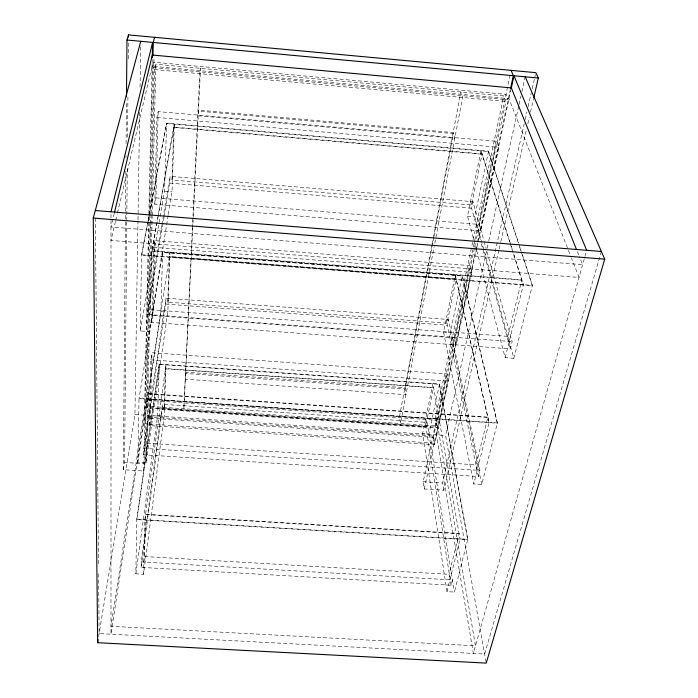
<?xml version="1.0" encoding="UTF-8"?>
<svg xmlns="http://www.w3.org/2000/svg" width="698" height="698" viewBox="0 0 698 698"><rect width="100%" height="100%" fill="white"/><g stroke="black" fill="none" stroke-linecap="round" stroke-linejoin="round"><path stroke-width="0.52" stroke-dasharray="3.49 2.62" d="M149.389 216.493L143.727 471.028L123.354 469.719L125.457 219.975M125.466 218.884L125.518 212.34M125.527 211.25L125.867 170.905M125.972 157.818L125.989 155.637M126.094 143.64L126.443 102.196M123.354 469.719L124.567 462.46L126.766 222.025M126.774 220.934L127.272 166.543M127.542 137.166L127.926 95.827M128.266 58.833L128.423 41.426M98.636 636.611L134.932 414.516L137.968 220.838M137.986 219.748L139.67 112.029M140.062 87.006L140.699 46.749M144.835 520.054L166.002 364.6L164.213 415.999L143.544 574.28L135.831 573.835L136.825 519.277L159.231 364.12L439.461 384.048L467.791 539.397L454.398 592.052L446.999 591.634L422.622 433.502L432.935 383.586L460.043 539.214M147.714 399.204L169.902 252.746L167.852 311.561L146.196 462.826L137.855 462.285L139.015 398.261L497.412 422.918L481.751 484.491L473.776 483.976L443.562 332.143L455.323 275.169L489.106 422.342L473.776 483.976M168.183 215.438L149.32 331.602L140.237 330.939L141.624 254.753L147.915 221.589M141.24 561.925L452.426 579.968L451.109 585.238L141.127 567.378L141.24 561.925L162.416 404.29L427.071 422.412L454.398 592.052M143.596 454.738L143.736 448.36L165.967 298.177L448.465 319.51L479.892 470.373L478.348 476.525L143.596 454.738L165.766 304.075L165.967 298.177M148.665 222.243L144.442 415.153L110.991 634.203L110.991 211.799M148.691 221.153L148.831 214.609M148.857 213.518L152.199 60.927M149.416 215.412L152.914 58.152M150.244 224.433L144.774 463.769L124.567 462.46M150.271 223.343L150.419 216.816M150.445 215.726L154.075 56.896M474.404 248.27L436.285 425.981L146.763 406.21L151.23 214.478M151.257 213.396L154.598 69.599L155.828 64.26L503.781 95.905L505.902 101.419L476.228 239.754M143.544 574.28L144.844 519.766M146.196 462.826L152.199 216.485M152.225 215.394L155.828 64.26M143.84 562.073L144.565 556.533L145.594 514.286L459.153 533.464L449.058 574.306L449.94 579.82M146.536 448.544L147.313 443.195L148.508 393.637L487.911 417.099L476.106 464.851L477.205 470.199M149.721 314.658L150.55 309.676L151.972 250.722L521.834 279.793L507.856 336.366L509.243 341.392M149.206 425.571L150.855 359.871L151.963 352.734L446.982 373.927L448.369 381.099L434.627 444.705L149.206 425.571L150.279 418.198L151.963 352.734M154.851 240.67L153.691 247.284L151.798 322.441L152.923 315.47L154.851 240.67L470.173 265.659L471.865 272.36L456.187 344.925L454.703 337.893L470.173 265.659M154.782 204.27L156.963 117.447L158.176 111.601L496.81 141.336L498.878 147.339L480.826 230.898L154.782 204.27L155.959 197.892L158.176 111.601M135.831 573.835L157.661 415.554L159.231 364.12M137.855 462.285L160.854 311.038L162.66 252.179L462.294 275.719L497.412 422.918M140.237 330.939L164.519 191.156L166.604 123.153L488.539 151.187L518.57 243.035M141.127 567.378L162.241 409.447L162.416 404.29M164.248 216.258L169.806 183.138L170.033 176.341L472.974 201.67L483.793 240.304M164.082 408.47L165.461 368.553L433.624 387.556L425.588 426.312L164.082 408.47L164.615 404.439M167.764 302.155L169.344 256.428L456.178 278.886L446.99 323.165L167.764 302.155L168.314 298.351M171.987 179.997L173.819 127.088L482.117 153.874L471.516 204.968L171.987 179.997L172.563 176.55M168.358 214.365L172.031 191.776L174.395 123.825L157.181 221.249M192.421 227.88L183.836 408.74L200.535 68.325L199.75 73.691L192.474 226.789M146.763 406.21L147.836 399.143L435.072 418.896L436.285 425.981M162.66 252.179L139.015 398.61L497.334 423.241L462.233 276.015L162.643 252.493M164.074 217.322L146.501 322.014L510.334 348.878L512.158 341.61L486.427 249.701M161.7 225.585L146.667 314.432L512.158 341.61M161.884 224.512L170.033 176.341M151.126 255.503L156.998 222.313M151.117 255.913L157.931 217.357M158.114 216.284L174.387 124.192M148.124 220.516L166.604 123.153M149.328 214.495L141.615 255.163L532.295 285.735L518.815 244.44M149.538 213.422L166.586 123.511L488.469 151.536L518.474 243.41M431.905 245.12L399.509 416.453L400.443 423.529L434.051 247.153M432.106 244.056L460.855 91.996L462.573 97.493L434.235 246.211M433.851 237.25L405.128 388.978L185.877 373.491M434.051 236.177L453.473 133.606L198.398 111.139M476.437 249.718L467.503 216.179L481.062 150.541L512.541 250.329M451.109 585.238L426.024 427.429L427.071 422.412M478.348 476.525L447.278 325.224L448.465 319.51M480.276 239.719L471.604 208.24L472.974 201.67M439.461 384.048L428.947 433.929L422.622 433.502M481.751 484.491L450.297 332.641L462.294 275.719M476.717 250.765L505.195 357.664L513.841 358.301L474.719 216.773L488.539 151.187M435.072 418.896L472.939 240.88M473.165 239.815L503.781 95.905M498.861 250.128L443.832 490.232L424.262 488.975L423.189 481.716L474.666 240.88M474.893 239.815L510.421 73.569M434.627 444.705L433.406 437.314L446.982 373.927M480.826 230.898L479.011 224.416L496.81 141.336M474.631 247.205L476.001 240.819M424.262 488.975L477.284 242.939M477.519 241.874L510.395 89.327M476.682 248.418L436.425 434.924L473.349 653.441L586.678 250.294M476.917 247.354L510.735 90.696M486.061 662.097L445.56 435.543L486.916 249.256M487.152 248.191L488.574 241.805M488.809 240.74L518.823 105.555M519.059 104.491L520.952 95.975M521.895 91.717L525.201 76.815M443.832 490.232L442.619 482.972L524.25 123.686M525.219 119.437L526.911 111.994M528.116 106.681L531.257 92.86M532.225 88.611L535.366 74.791M499.105 249.064L500.562 242.695M500.806 241.63L526.371 130.081M527.836 123.703L529.293 117.334M530.515 112.02L533.438 99.273M115.475 221.441L110.991 240.444L579.043 277.446L571.531 258.251M115.72 220.385L117.212 214.05M117.465 212.995L152.085 66.266L509.008 98.671L571.13 257.239M114.289 213.274L110.991 226.99L582.629 264.69L579.366 256.611M446.999 591.634L460.113 538.926M505.195 357.664L523.36 284.636L512.873 251.367M513.841 358.301L532.4 285.342L521.607 252.318M601.371 251.489L484.621 654.043L99.133 633.575L98.593 573.608M144.565 556.533L449.058 574.306M145.585 514.574L459.083 533.743M136.825 519.277L467.791 539.397M143.736 448.36L479.892 470.373M423.189 481.716L442.619 482.972M147.313 443.195L476.106 464.851M162.241 409.447L426.024 427.429M157.661 415.554L164.213 415.999M134.932 414.516L445.56 435.543M150.279 418.198L433.406 437.314M148.508 393.977L487.823 417.43M150.855 359.871L448.369 381.099M165.452 368.823L433.571 387.818M165.766 304.075L447.278 325.224M150.55 309.676L507.856 336.366M160.854 311.038L167.852 311.561M443.562 332.143L450.297 332.641M152.923 315.47L454.703 337.893M153.691 247.284L471.865 272.36M151.963 251.132L521.738 280.177M169.335 256.733L456.117 279.183M141.624 254.753L532.4 285.342M155.959 197.892L479.011 224.416M169.806 183.138L471.604 208.24M164.519 191.156L172.031 191.776M467.503 216.179L474.719 216.773M156.963 117.447L498.878 147.339M173.811 127.455L482.048 154.223M154.598 69.599L505.902 101.419M577.333 251.559L578.965 255.599M518.902 244.064L521.266 251.289M480.992 150.89L509.828 242.389M510.159 243.436L523.264 285.028M484.08 241.351L486.131 248.663M470.548 201.46L471.516 204.968M481.428 243.925L510.334 348.878M455.262 275.466L489.028 422.674M446.205 319.344L446.99 323.165M424.942 422.273L425.588 426.312M95.364 218.16L98.514 564.883M186.017 372.235L185.24 379.189L405.939 394.693L404.945 387.713L186.017 372.235M198.537 110.118L197.752 115.755L454.791 138.317L453.185 132.568L198.537 110.118M159.223 364.391L136.817 519.565L467.721 539.676L439.4 384.319L159.223 364.391M145.856 416.654L144.783 423.773L434.121 443.195L432.952 436.067L145.856 416.654M144.608 407.719L110.991 626.272L475.486 645.816L437.978 427.726L144.608 407.719M146.231 400.277L145.14 407.344L437.55 427.289L436.337 420.205L146.231 400.277M153.953 62.244L152.705 67.566L508.135 99.805L505.989 94.3L153.953 62.244"/><path stroke-width="1.05" d="M126.486 96.743L126.966 40.03L128.484 34.9L535.846 72.662L538.306 78.019L533.682 98.209M128.458 37.073L128.484 34.9M152.269 57.655L152.6 42.404L110.991 211.799M152.967 55.517L153.263 42.465L154.52 37.317M525.201 76.815L604.721 259.176L486.244 663.1L97.641 642.701L98.139 639.656M510.57 88.498L513.327 75.716L511.111 70.367M511.189 88.559L513.955 75.768L586.678 250.294M114.542 212.218L152.33 55.037L511.337 87.896L576.522 249.535M97.641 642.701L93.279 218.046L140.778 41.304M93.279 218.046L604.721 259.176M95.303 210.526L601.371 251.489M126.966 40.03L538.306 78.019"/></g></svg>
